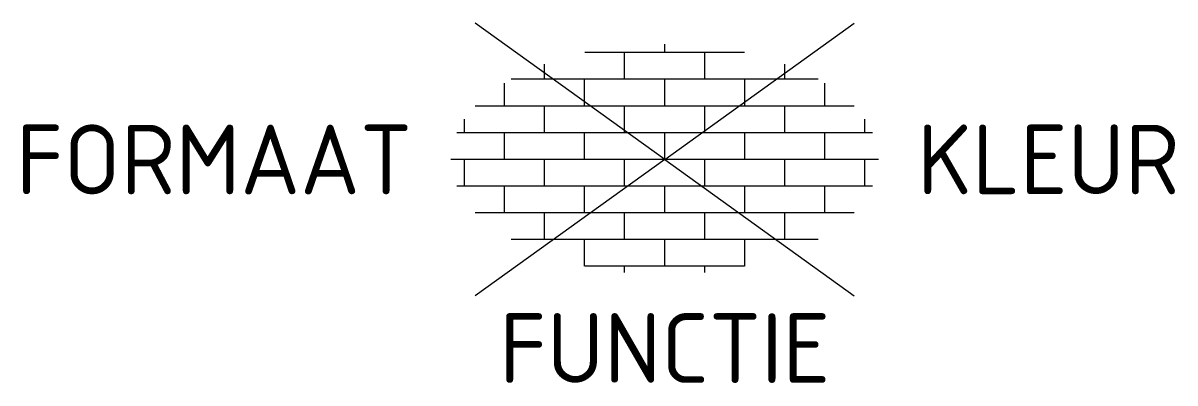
# Model space of a CAD drawing. Header units: metres. Extents: x -16.6 to 13.2, y -5.8 to 3.5.
import ezdxf
from ezdxf.enums import TextEntityAlignment as Align

# ---------------------------------------------------------------- set-up
doc = ezdxf.new("R2010")
doc.units = ezdxf.units.M
doc.styles.add('NLCS-ISO', font='NLCS-ISO.ttf')

msp = doc.modelspace()

# ---------------------------------------------------------------- linework, layer by layer
for p, q in [((0, 0), (-4.895, 3.524)), ((0, 0), (4.895, 3.524)), ((2.062, 2.76), (-2.062, 2.76)), ((-1.035, 2.07), (-1.035, 2.76)), ((0, 2.76), (0, 2.975)), ((1.035, 2.07), (1.035, 2.76)), ((-3.105, 2.07), (-3.105, 2.461)), ((3.105, 2.07), (3.105, 2.461)), ((-4.14, 1.38), (-4.14, 1.97)), ((3.968, 2.07), (-3.968, 2.07)), ((-2.07, 1.38), (-2.07, 2.07)), ((0, 1.38), (0, 2.07)), ((2.07, 1.38), (2.07, 2.07)), ((4.14, 1.38), (4.14, 1.97)), ((4.895, 1.38), (-4.895, 1.38)), ((-3.105, 0.69), (-3.105, 1.38)), ((-1.035, 0.69), (-1.035, 1.38)), ((1.035, 0.69), (1.035, 1.38)), ((3.105, 0.69), (3.105, 1.38)), ((-5.175, 0.69), (-5.175, 1.042)), ((5.175, 0.69), (5.175, 1.042)), ((5.374, 0.69), (-5.374, 0.69)), ((-4.14, 0), (-4.14, 0.69)), ((-2.07, 0), (-2.07, 0.69)), ((0, 0), (0, 0.69)), ((2.07, 0), (2.07, 0.69)), ((4.14, 0), (4.14, 0.69)), ((-5.175, -0.69), (-5.175, 0)), ((0, 0), (-4.895, -3.524)), ((-1.035, -0.69), (-1.035, 0)), ((0, 0), (4.895, -3.524)), ((1.035, -0.69), (1.035, 0)), ((5.525, 0), (-5.525, 0)), ((-3.105, -0.69), (-3.105, 0)), ((3.105, -0.69), (3.105, 0)), ((5.175, -0.69), (5.175, 0)), ((5.374, -0.69), (-5.374, -0.69)), ((-4.14, -1.38), (-4.14, -0.69)), ((-2.07, -1.38), (-2.07, -0.69)), ((0, -1.38), (0, -0.69)), ((2.07, -1.38), (2.07, -0.69)), ((4.14, -1.38), (4.14, -0.69)), ((4.895, -1.38), (-4.895, -1.38)), ((-3.105, -2.07), (-3.105, -1.38)), ((-1.035, -2.07), (-1.035, -1.38)), ((1.035, -2.07), (1.035, -1.38)), ((3.105, -2.07), (3.105, -1.38)), ((3.968, -2.07), (-3.968, -2.07)), ((-2.07, -2.758), (-2.07, -2.07)), ((0, -2.76), (0, -2.07)), ((2.07, -2.758), (2.07, -2.07)), ((2.062, -2.76), (-2.062, -2.76)), ((-1.035, -2.922), (-1.035, -2.76)), ((1.035, -2.922), (1.035, -2.76))]:
    msp.add_line(p, q)

# ---------------------------------------------------------------- texts
at = {"style": 'NLCS-ISO'}
msp.add_attdef('FORMAAT', text='DF', height=1.8, dxfattribs=at).set_placement((-6.525, 0), align=Align.MIDDLE_RIGHT)
msp.add_attdef('KLEUR', text='G', height=1.8, dxfattribs=at).set_placement((6.525, 0), align=Align.MIDDLE_LEFT)
at = {"style": 'NLCS-ISO', "flags": 1}
msp.add_attdef('FUNCTIE', text='', height=1.8, dxfattribs=at).set_placement((0, -3.975), align=Align.TOP_CENTER)

doc.saveas('drawing.dxf')
